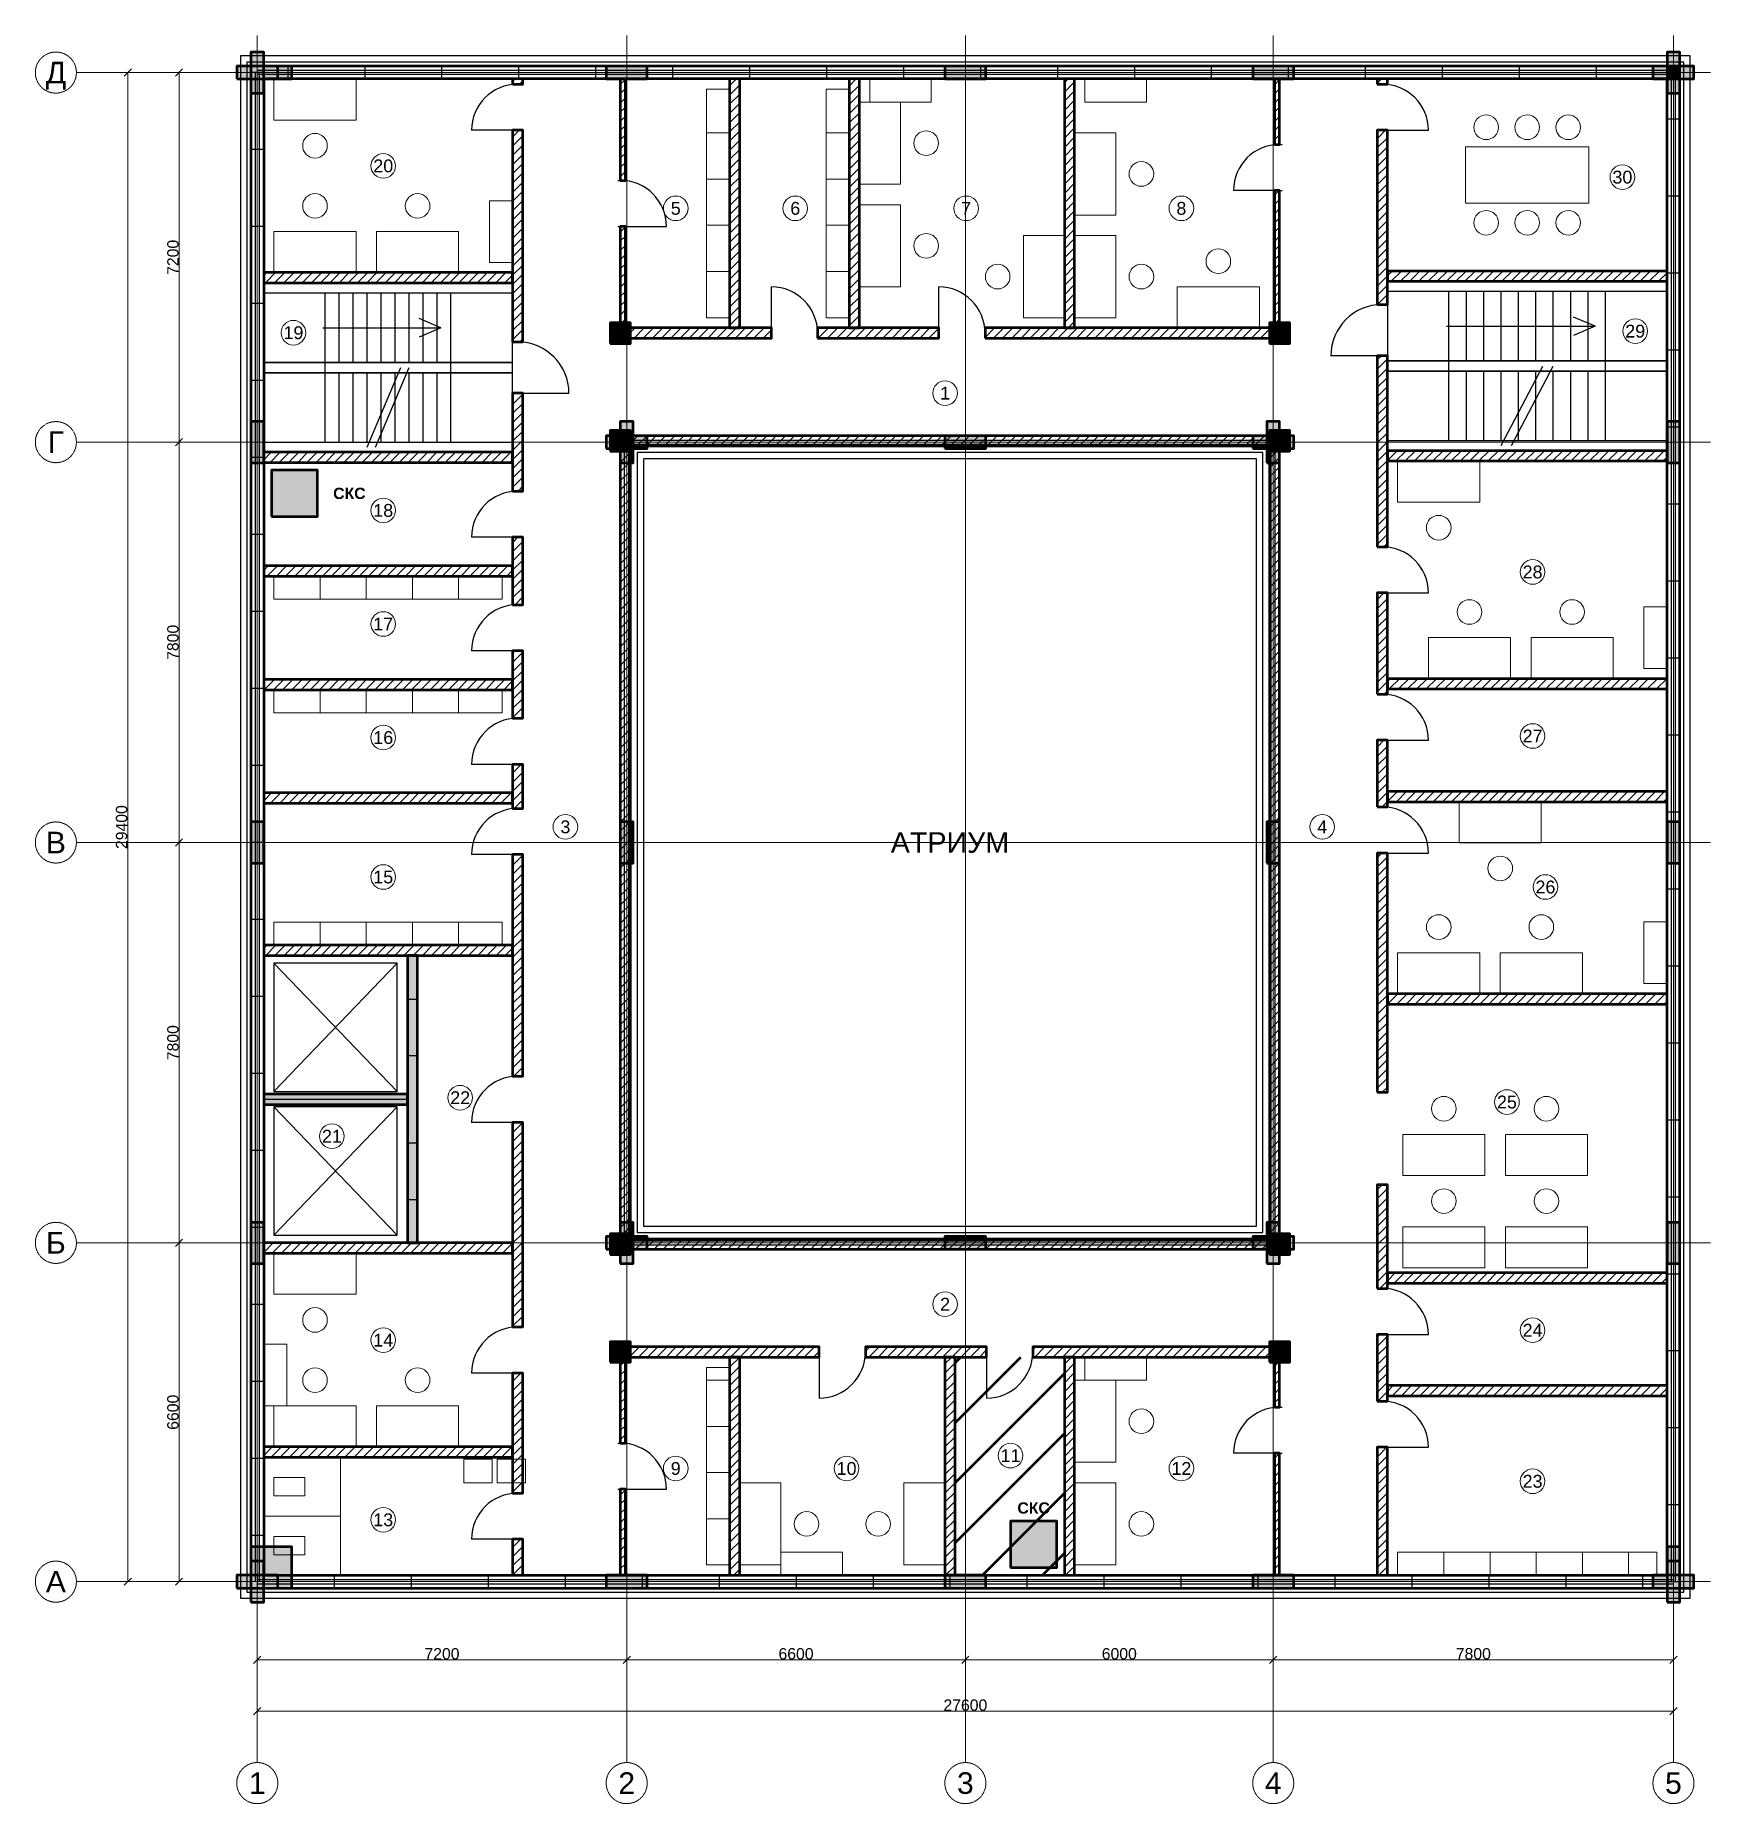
# Model space of a CAD drawing. Header units: millimetres. Extents: x -4325 to 28325, y -4325 to 30125.
import ezdxf
from ezdxf.enums import TextEntityAlignment as Align

# ---------------------------------------------------------------- set-up
doc = ezdxf.new("R2010")
doc.units = ezdxf.units.MM
doc.linetypes.add('CENTER2', pattern=[2.541, 1.587, -0.318, 0.318, -0.318])
for name, color, linetype, lineweight in [('A-ANNO-ROOM', 7, 'CONTINUOUS', 18), ('A-DIMS', 8, 'CONTINUOUS', 13), ('A-DOOR', 3, 'CONTINUOUS', 25), ('A-ELEV', 7, 'CONTINUOUS', 25), ('A-FACADE-PANEL', 8, 'CONTINUOUS', 25), ('A-FURN', 8, 'CONTINUOUS', 18), ('A-GLAZ-RIBBON', 5, 'CONTINUOUS', 25), ('A-GRID', 8, 'CENTER2', 13), ('A-HATCH', 9, 'CONTINUOUS', 9), ('A-OUTLINE', 7, 'CONTINUOUS', 50), ('A-SANI', 8, 'CONTINUOUS', 18), ('A-STAIR', 7, 'CONTINUOUS', 25), ('A-WALL-BLOCK', 9, 'CONTINUOUS', 50), ('A-WALL-RC', 7, 'CONTINUOUS', 50), ('E-SCS-RISER', 1, 'CONTINUOUS', 50), ('E-SERVER-ROOM', 1, 'CONTINUOUS', 50)]:
    doc.layers.add(name, color=color, linetype=linetype, lineweight=lineweight)
doc.styles.add('Arial', font='arial.ttf')
doc.styles.add('Arial-Bold', font='arialbd.ttf')
doc.styles.get("Standard").update_dxf_attribs({"font": 'arial.ttf'})

msp = doc.modelspace()

# ---------------------------------------------------------------- hatches: boundary and pattern name
at = {"layer": 'A-HATCH'}
h = msp.add_hatch(dxfattribs=at)
h.set_pattern_fill('ANSI31', scale=40)
h.paths.add_polyline_path([(4975, 29175), (5175, 29175), (5175, 29275), (5175, 29275), (4975, 29275), (4975, 29275)])
h = msp.add_hatch(dxfattribs=at)
h.set_pattern_fill('ANSI31', scale=40)
h.paths.add_polyline_path([(7075, 27300), (7175, 27300), (7175, 29275), (7175, 29275), (7075, 29275), (7075, 29275)])
h = msp.add_hatch(dxfattribs=at)
h.set_pattern_fill('ANSI31', scale=40)
h.paths.add_polyline_path([(9205, 24425), (9405, 24425), (9405, 29275), (9405, 29275), (9205, 29275), (9205, 29275)])
h = msp.add_hatch(dxfattribs=at)
h.set_pattern_fill('ANSI31', scale=40)
h.paths.add_polyline_path([(11536, 24425), (11736, 24425), (11736, 29275), (11736, 29275), (11536, 29275), (11536, 29275)])
h = msp.add_hatch(dxfattribs=at)
h.set_pattern_fill('ANSI31', scale=40)
h.paths.add_polyline_path([(15730, 24425), (15930, 24425), (15930, 29275), (15930, 29275), (15730, 29275), (15730, 29275)])
h = msp.add_hatch(dxfattribs=at)
h.set_pattern_fill('ANSI31', scale=40)
h.paths.add_polyline_path([(19825, 28000), (19925, 28000), (19925, 29275), (19925, 29275), (19825, 29275), (19825, 29275)])
h = msp.add_hatch(dxfattribs=at)
h.set_pattern_fill('ANSI31', scale=40)
h.paths.add_polyline_path([(21825, 29175), (22025, 29175), (22025, 29275), (22025, 29275), (21825, 29275), (21825, 29275)])
h = msp.add_hatch(dxfattribs=at)
h.set_pattern_fill('ANSI31', scale=40)
h.paths.add_polyline_path([(4975, 24152), (5175, 24152), (5175, 28275), (4975, 28275)])
h = msp.add_hatch(dxfattribs=at)
h.set_pattern_fill('ANSI31', scale=40)
h.paths.add_polyline_path([(21825, 24883), (22025, 24883), (22025, 28275), (21825, 28275)])
h = msp.add_hatch(dxfattribs=at)
h.set_pattern_fill('ANSI31', scale=40)
h.paths.add_polyline_path([(19825, 24425), (19925, 24425), (19925, 27100), (19825, 27100)])
h = msp.add_hatch(dxfattribs=at)
h.set_pattern_fill('ANSI31', scale=40)
h.paths.add_polyline_path([(7075, 24425), (7175, 24425), (7175, 26400), (7075, 26400)])
h = msp.add_hatch(dxfattribs=at)
h.set_pattern_fill('ANSI31', scale=40)
h.paths.add_polyline_path([(125, 25302), (125, 25302), (4975, 25302), (4975, 25502), (125, 25502), (125, 25502)])
h = msp.add_hatch(dxfattribs=at)
h.set_pattern_fill('ANSI31', scale=40)
h.paths.add_polyline_path([(22025, 25333), (27475, 25333), (27475, 25333), (27475, 25533), (27475, 25533), (22025, 25533)])
h = msp.add_hatch(dxfattribs=at)
h.set_pattern_fill('ANSI31', scale=40)
h.paths.add_polyline_path([(7075, 24225), (10020.5, 24225), (10020.5, 24425), (7075, 24425)])
h = msp.add_hatch(dxfattribs=at)
h.set_pattern_fill('ANSI31', scale=40)
h.paths.add_polyline_path([(10920.5, 24225), (13283, 24225), (13283, 24425), (10920.5, 24425)])
h = msp.add_hatch(dxfattribs=at)
h.set_pattern_fill('ANSI31', scale=40)
h.paths.add_polyline_path([(14183, 24225), (19925, 24225), (19925, 24425), (14183, 24425)])
h = msp.add_hatch(dxfattribs=at)
h.set_pattern_fill('ANSI31', scale=40)
h.paths.add_polyline_path([(21825, 20162), (22025, 20162), (22025, 23883), (21825, 23883)])
h = msp.add_hatch(dxfattribs=at)
h.set_pattern_fill('ANSI31', scale=40)
h.paths.add_polyline_path([(4975, 21246), (5175, 21246), (5175, 23152), (4975, 23152)])
h = msp.add_hatch(dxfattribs=at)
h.set_pattern_fill('ANSI31', scale=40)
h.paths.add_polyline_path([(7075, 22125), (19925, 22125), (19925, 22325), (7075, 22325)])
h = msp.add_hatch(dxfattribs=at)
h.set_pattern_fill('ANSI31', scale=40)
h.paths.add_polyline_path([(7075, 6675), (7275, 6675), (7275, 22125), (7075, 22125)])
h = msp.add_hatch(dxfattribs=at)
h.set_pattern_fill('ANSI31', scale=40)
h.paths.add_polyline_path([(19725, 6675), (19925, 6675), (19925, 22125), (19725, 22125)])
h = msp.add_hatch(dxfattribs=at)
h.set_pattern_fill('ANSI31', scale=40)
h.paths.add_polyline_path([(125, 21802), (125, 21802), (4975, 21802), (4975, 22002), (125, 22002), (125, 22002)])
h = msp.add_hatch(dxfattribs=at)
h.set_pattern_fill('ANSI31', scale=40)
h.paths.add_polyline_path([(22025, 21833), (27475, 21833), (27475, 21833), (27475, 22033), (27475, 22033), (22025, 22033)])
h = msp.add_hatch(dxfattribs=at)
h.set_pattern_fill('ANSI31', scale=40)
h.paths.add_polyline_path([(4975, 19033.5), (5175, 19033.5), (5175, 20346), (4975, 20346)])
h = msp.add_hatch(dxfattribs=at)
h.set_pattern_fill('ANSI31', scale=40)
h.paths.add_polyline_path([(125, 19590), (125, 19590), (4975, 19590), (4975, 19790), (125, 19790), (125, 19790)])
h = msp.add_hatch(dxfattribs=at)
h.set_pattern_fill('ANSI31', scale=40)
h.paths.add_polyline_path([(21825, 17291), (22025, 17291), (22025, 19262), (21825, 19262)])
h = msp.add_hatch(dxfattribs=at)
h.set_pattern_fill('ANSI31', scale=40)
h.paths.add_polyline_path([(4975, 16821), (5175, 16821), (5175, 18133.5), (4975, 18133.5)])
h = msp.add_hatch(dxfattribs=at)
h.set_pattern_fill('ANSI31', scale=40)
h.paths.add_polyline_path([(125, 17377), (125, 17377), (4975, 17377), (4975, 17577), (125, 17577), (125, 17577)])
h = msp.add_hatch(dxfattribs=at)
h.set_pattern_fill('ANSI31', scale=40)
h.paths.add_polyline_path([(22025, 17391), (27475, 17391), (27475, 17391), (27475, 17591), (27475, 17591), (22025, 17591)])
h = msp.add_hatch(dxfattribs=at)
h.set_pattern_fill('ANSI31', scale=40)
h.paths.add_polyline_path([(21825, 15095), (22025, 15095), (22025, 16391), (21825, 16391)])
h = msp.add_hatch(dxfattribs=at)
h.set_pattern_fill('ANSI31', scale=40)
h.paths.add_polyline_path([(4975, 15065), (5175, 15065), (5175, 15921), (4975, 15921)])
h = msp.add_hatch(dxfattribs=at)
h.set_pattern_fill('ANSI31', scale=40)
h.paths.add_polyline_path([(125, 15165), (125, 15165), (4975, 15165), (4975, 15365), (125, 15365), (125, 15365)])
h = msp.add_hatch(dxfattribs=at)
h.set_pattern_fill('ANSI31', scale=40)
h.paths.add_polyline_path([(22025, 15195), (27475, 15195), (27475, 15195), (27475, 15395), (27475, 15395), (22025, 15395)])
h = msp.add_hatch(dxfattribs=at)
h.set_pattern_fill('ANSI31', scale=40)
h.paths.add_polyline_path([(4975, 9848), (5175, 9848), (5175, 14165), (4975, 14165)])
h = msp.add_hatch(dxfattribs=at)
h.set_pattern_fill('ANSI31', scale=40)
h.paths.add_polyline_path([(21825, 9533.5), (22025, 9533.5), (22025, 14195), (21825, 14195)])
h = msp.add_hatch(dxfattribs=at)
h.set_pattern_fill('ANSI31', scale=40)
h.paths.add_polyline_path([(125, 12198), (125, 12198), (4975, 12198), (4975, 12398), (125, 12398), (125, 12398)])
h = msp.add_hatch(dxfattribs=at)
h.set_pattern_fill('ANSI31', scale=40)
h.paths.add_polyline_path([(22025, 11253), (27475, 11253), (27475, 11253), (27475, 11453), (27475, 11453), (22025, 11453)])
h = msp.add_hatch(dxfattribs=at)
h.set_pattern_fill('ANSI31', scale=40)
h.paths.add_polyline_path([(4975, 4961.5), (5175, 4961.5), (5175, 8948), (4975, 8948)])
h = msp.add_hatch(dxfattribs=at)
h.set_pattern_fill('ANSI31', scale=40)
h.paths.add_polyline_path([(21825, 5714), (22025, 5714), (22025, 7733.5), (21825, 7733.5)])
h = msp.add_hatch(dxfattribs=at)
h.set_pattern_fill('ANSI31', scale=40)
h.paths.add_polyline_path([(125, 6398), (125, 6398), (4975, 6398), (4975, 6598), (125, 6598), (125, 6598)])
h = msp.add_hatch(dxfattribs=at)
h.set_pattern_fill('ANSI31', scale=40)
h.paths.add_polyline_path([(7075, 6475), (19925, 6475), (19925, 6675), (7075, 6675)])
h = msp.add_hatch(dxfattribs=at)
h.set_pattern_fill('ANSI31', scale=40)
h.paths.add_polyline_path([(22025, 5814), (27475, 5814), (27475, 5814), (27475, 6014), (27475, 6014), (22025, 6014)])
h = msp.add_hatch(dxfattribs=at)
h.set_pattern_fill('ANSI31', scale=40)
h.paths.add_polyline_path([(7075, 4375), (10952.5, 4375), (10952.5, 4575), (7075, 4575)])
h = msp.add_hatch(dxfattribs=at)
h.set_pattern_fill('ANSI31', scale=40)
h.paths.add_polyline_path([(11852.5, 4375), (14215, 4375), (14215, 4575), (11852.5, 4575)])
h = msp.add_hatch(dxfattribs=at)
h.set_pattern_fill('ANSI31', scale=40)
h.paths.add_polyline_path([(15115, 4375), (19925, 4375), (19925, 4575), (15115, 4575)])
h = msp.add_hatch(dxfattribs=at)
h.set_pattern_fill('ANSI31', scale=40)
h.paths.add_polyline_path([(21825, 3518), (22025, 3518), (22025, 4814), (21825, 4814)])
h = msp.add_hatch(dxfattribs=at)
h.set_pattern_fill('ANSI31', scale=40)
h.paths.add_polyline_path([(7075, 2700), (7175, 2700), (7175, 4375), (7075, 4375)])
h = msp.add_hatch(dxfattribs=at)
h.set_pattern_fill('ANSI31', scale=40)
h.paths.add_polyline_path([(9205, 125), (9405, 125), (9405, 125), (9405, 4375), (9205, 4375), (9205, 125)])
h = msp.add_hatch(dxfattribs=at)
h.set_pattern_fill('ANSI31', scale=40)
h.paths.add_polyline_path([(13400, 125), (13600, 125), (13600, 125), (13600, 4375), (13400, 4375), (13400, 125)])
h = msp.add_hatch(dxfattribs=at)
h.set_pattern_fill('ANSI31', scale=40)
h.paths.add_polyline_path([(15730, 125), (15930, 125), (15930, 125), (15930, 4375), (15730, 4375), (15730, 125)])
h = msp.add_hatch(dxfattribs=at)
h.set_pattern_fill('ANSI31', scale=40)
h.paths.add_polyline_path([(19825, 3400), (19925, 3400), (19925, 4375), (19825, 4375)])
h = msp.add_hatch(dxfattribs=at)
h.set_pattern_fill('ANSI31', scale=40)
h.paths.add_polyline_path([(4975, 1725), (5175, 1725), (5175, 4061.5), (4975, 4061.5)])
h = msp.add_hatch(dxfattribs=at)
h.set_pattern_fill('ANSI31', scale=40)
h.paths.add_polyline_path([(22025, 3618), (27475, 3618), (27475, 3618), (27475, 3818), (27475, 3818), (22025, 3818)])
h = msp.add_hatch(dxfattribs=at)
h.set_pattern_fill('ANSI31', scale=40)
h.paths.add_polyline_path([(125, 2425), (125, 2425), (4975, 2425), (4975, 2625), (125, 2625), (125, 2625)])
h = msp.add_hatch(dxfattribs=at)
h.set_pattern_fill('ANSI31', scale=40)
h.paths.add_polyline_path([(19825, 125), (19925, 125), (19925, 125), (19925, 2500), (19825, 2500), (19825, 125)])
h = msp.add_hatch(dxfattribs=at)
h.set_pattern_fill('ANSI31', scale=40)
h.paths.add_polyline_path([(21825, 125), (22025, 125), (22025, 125), (22025, 2618), (21825, 2618), (21825, 125)])
h = msp.add_hatch(dxfattribs=at)
h.set_pattern_fill('ANSI31', scale=40)
h.paths.add_polyline_path([(7075, 125), (7175, 125), (7175, 125), (7175, 1800), (7075, 1800), (7075, 125)])
h = msp.add_hatch(dxfattribs=at)
h.set_pattern_fill('ANSI31', scale=40)
h.paths.add_polyline_path([(4975, 125), (5175, 125), (5175, 125), (5175, 825), (4975, 825), (4975, 125)])
at = {"layer": 'A-WALL-RC'}
h = msp.add_hatch(color=7, dxfattribs=at)
h.dxf.hatch_style = 1
h.paths.add_polyline_path([(-125, 29000), (125, 29000), (125, 29800), (-125, 29800)])
h = msp.add_hatch(color=7, dxfattribs=at)
h.dxf.hatch_style = 1
h.paths.add_polyline_path([(27475, 29000), (27725, 29000), (27725, 29800), (27475, 29800)])
h = msp.add_hatch(color=7, dxfattribs=at)
h.dxf.hatch_style = 1
h.paths.add_polyline_path([(-400, 29275), (400, 29275), (400, 29525), (-400, 29525)])
h = msp.add_hatch(color=7, dxfattribs=at)
h.dxf.hatch_style = 1
h.paths.add_polyline_path([(-125, 29275), (675, 29275), (675, 29525), (-125, 29525)])
h = msp.add_hatch(color=7, dxfattribs=at)
h.dxf.hatch_style = 1
h.paths.add_polyline_path([(6800, 29275), (7600, 29275), (7600, 29525), (6800, 29525)])
h = msp.add_hatch(color=7, dxfattribs=at)
h.dxf.hatch_style = 1
h.paths.add_polyline_path([(13400, 29275), (14200, 29275), (14200, 29525), (13400, 29525)])
h = msp.add_hatch(color=7, dxfattribs=at)
h.dxf.hatch_style = 1
h.paths.add_polyline_path([(19400, 29275), (20200, 29275), (20200, 29525), (19400, 29525)])
h = msp.add_hatch(color=7, dxfattribs=at)
h.dxf.hatch_style = 1
h.paths.add_polyline_path([(27200, 29275), (28000, 29275), (28000, 29525), (27200, 29525)])
h = msp.add_hatch(color=7, dxfattribs=at)
h.dxf.hatch_style = 1
h.paths.add_polyline_path([(27475, 29275), (27725, 29275), (27725, 29525), (27475, 29525)])
h = msp.add_hatch(color=7, dxfattribs=at)
h.dxf.hatch_style = 1
h.paths.add_polyline_path([(6875, 24125), (7275, 24125), (7275, 24525), (6875, 24525)])
h = msp.add_hatch(color=7, dxfattribs=at)
h.dxf.hatch_style = 1
h.paths.add_polyline_path([(19725, 24125), (20125, 24125), (20125, 24525), (19725, 24525)])
h = msp.add_hatch(color=7, dxfattribs=at)
h.dxf.hatch_style = 1
h.paths.add_polyline_path([(-125, 21800), (125, 21800), (125, 22600), (-125, 22600)])
h = msp.add_hatch(color=7, dxfattribs=at)
h.dxf.hatch_style = 1
h.paths.add_polyline_path([(6875, 22025), (7275, 22025), (7275, 22425), (6875, 22425)])
h = msp.add_hatch(color=7, dxfattribs=at)
h.dxf.hatch_style = 1
h.paths.add_polyline_path([(7075, 21800), (7325, 21800), (7325, 22600), (7075, 22600)])
h = msp.add_hatch(color=7, dxfattribs=at)
h.dxf.hatch_style = 1
h.paths.add_polyline_path([(19675, 21800), (19925, 21800), (19925, 22600), (19675, 22600)])
h = msp.add_hatch(color=7, dxfattribs=at)
h.dxf.hatch_style = 1
h.paths.add_polyline_path([(19725, 22025), (20125, 22025), (20125, 22425), (19725, 22425)])
h = msp.add_hatch(color=7, dxfattribs=at)
h.dxf.hatch_style = 1
h.paths.add_polyline_path([(27475, 21800), (27725, 21800), (27725, 22600), (27475, 22600)])
h = msp.add_hatch(color=7, dxfattribs=at)
h.dxf.hatch_style = 1
h.paths.add_polyline_path([(6800, 22075), (7600, 22075), (7600, 22325), (6800, 22325)])
h = msp.add_hatch(color=7, dxfattribs=at)
h.dxf.hatch_style = 1
h.paths.add_polyline_path([(13400, 22075), (14200, 22075), (14200, 22325), (13400, 22325)])
h = msp.add_hatch(color=7, dxfattribs=at)
h.dxf.hatch_style = 1
h.paths.add_polyline_path([(19400, 22075), (20200, 22075), (20200, 22325), (19400, 22325)])
h = msp.add_hatch(color=7, dxfattribs=at)
h.dxf.hatch_style = 1
h.paths.add_polyline_path([(-125, 14000), (125, 14000), (125, 14800), (-125, 14800)])
h = msp.add_hatch(color=7, dxfattribs=at)
h.dxf.hatch_style = 1
h.paths.add_polyline_path([(7075, 14000), (7325, 14000), (7325, 14800), (7075, 14800)])
h = msp.add_hatch(color=7, dxfattribs=at)
h.dxf.hatch_style = 1
h.paths.add_polyline_path([(19675, 14000), (19925, 14000), (19925, 14800), (19675, 14800)])
h = msp.add_hatch(color=7, dxfattribs=at)
h.dxf.hatch_style = 1
h.paths.add_polyline_path([(27475, 14000), (27725, 14000), (27725, 14800), (27475, 14800)])
h = msp.add_hatch(color=7, dxfattribs=at)
h.dxf.hatch_style = 1
h.paths.add_polyline_path([(2925, 6598), (3125, 6598), (3125, 12198), (2925, 12198)])
h = msp.add_hatch(color=7, dxfattribs=at)
h.dxf.hatch_style = 1
h.paths.add_polyline_path([(125, 9298), (125, 9298), (2925, 9298), (2925, 9498), (125, 9498), (125, 9498)])
h = msp.add_hatch(color=7, dxfattribs=at)
h.dxf.hatch_style = 1
h.paths.add_polyline_path([(-125, 6200), (125, 6200), (125, 7000), (-125, 7000)])
h = msp.add_hatch(color=7, dxfattribs=at)
h.dxf.hatch_style = 1
h.paths.add_polyline_path([(7075, 6200), (7325, 6200), (7325, 7000), (7075, 7000)])
h = msp.add_hatch(color=7, dxfattribs=at)
h.dxf.hatch_style = 1
h.paths.add_polyline_path([(19675, 6200), (19925, 6200), (19925, 7000), (19675, 7000)])
h = msp.add_hatch(color=7, dxfattribs=at)
h.dxf.hatch_style = 1
h.paths.add_polyline_path([(27475, 6200), (27725, 6200), (27725, 7000), (27475, 7000)])
h = msp.add_hatch(color=7, dxfattribs=at)
h.dxf.hatch_style = 1
h.paths.add_polyline_path([(6800, 6475), (7600, 6475), (7600, 6725), (6800, 6725)])
h = msp.add_hatch(color=7, dxfattribs=at)
h.dxf.hatch_style = 1
h.paths.add_polyline_path([(6875, 6375), (7275, 6375), (7275, 6775), (6875, 6775)])
h = msp.add_hatch(color=7, dxfattribs=at)
h.dxf.hatch_style = 1
h.paths.add_polyline_path([(13400, 6475), (14200, 6475), (14200, 6725), (13400, 6725)])
h = msp.add_hatch(color=7, dxfattribs=at)
h.dxf.hatch_style = 1
h.paths.add_polyline_path([(19400, 6475), (20200, 6475), (20200, 6725), (19400, 6725)])
h = msp.add_hatch(color=7, dxfattribs=at)
h.dxf.hatch_style = 1
h.paths.add_polyline_path([(19725, 6375), (20125, 6375), (20125, 6775), (19725, 6775)])
h = msp.add_hatch(color=7, dxfattribs=at)
h.dxf.hatch_style = 1
h.paths.add_polyline_path([(6875, 4275), (7275, 4275), (7275, 4675), (6875, 4675)])
h = msp.add_hatch(color=7, dxfattribs=at)
h.dxf.hatch_style = 1
h.paths.add_polyline_path([(19725, 4275), (20125, 4275), (20125, 4675), (19725, 4675)])
h = msp.add_hatch(color=7, dxfattribs=at)
h.dxf.hatch_style = 1
h.paths.add_polyline_path([(-125, -125), (675, -125), (675, 675), (-125, 675)])
h = msp.add_hatch(color=7, dxfattribs=at)
h.dxf.hatch_style = 1
h.paths.add_polyline_path([(-125, -400), (125, -400), (125, 400), (-125, 400)])
h = msp.add_hatch(color=7, dxfattribs=at)
h.dxf.hatch_style = 1
h.paths.add_polyline_path([(27475, -125), (27725, -125), (27725, 675), (27475, 675)])
h = msp.add_hatch(color=7, dxfattribs=at)
h.dxf.hatch_style = 1
h.paths.add_polyline_path([(27475, -400), (27725, -400), (27725, 400), (27475, 400)])
h = msp.add_hatch(color=7, dxfattribs=at)
h.dxf.hatch_style = 1
h.paths.add_polyline_path([(-400, -125), (400, -125), (400, 125), (-400, 125)])
h = msp.add_hatch(color=7, dxfattribs=at)
h.dxf.hatch_style = 1
h.paths.add_polyline_path([(6800, -125), (7600, -125), (7600, 125), (6800, 125)])
h = msp.add_hatch(color=7, dxfattribs=at)
h.dxf.hatch_style = 1
h.paths.add_polyline_path([(13400, -125), (14200, -125), (14200, 125), (13400, 125)])
h = msp.add_hatch(color=7, dxfattribs=at)
h.dxf.hatch_style = 1
h.paths.add_polyline_path([(19400, -125), (20200, -125), (20200, 125), (19400, 125)])
h = msp.add_hatch(color=7, dxfattribs=at)
h.dxf.hatch_style = 1
h.paths.add_polyline_path([(27200, -125), (28000, -125), (28000, 125), (27200, 125)])
at = {"layer": 'E-SCS-RISER'}
h = msp.add_hatch(color=7, dxfattribs=at)
h.dxf.hatch_style = 1
h.paths.add_polyline_path([(275, 20752), (1175, 20752), (1175, 21652), (275, 21652)])
h = msp.add_hatch(color=7, dxfattribs=at)
h.dxf.hatch_style = 1
h.paths.add_polyline_path([(14680, 275), (15580, 275), (15580, 1175), (14680, 1175)])
at = {"layer": 'E-SERVER-ROOM'}
h = msp.add_hatch(dxfattribs=at)
h.set_pattern_fill('ANSI31', scale=260)
h.paths.add_polyline_path([(13600, 125), (15730, 125), (15730, 4375), (13600, 4375)])

# ---------------------------------------------------------------- linework, layer by layer
at = {"layer": 'A-ANNO-ROOM'}
for centre in [(2455, 27582), (26605, 27363), (8155, 26755), (10485, 26755), (13816, 26755), (18010, 26755), (705, 24332), (26855, 24363), (13405, 23155), (2455, 20870), (24855, 19671), (2455, 18657), (2455, 16445), (24855, 16475), (6005, 14705), (20755, 14705), (2455, 13728), (25105, 13533), (3955, 9428), (24355, 9344), (1455, 8678), (13405, 5405), (2455, 4705), (24855, 4898), (8155, 2205), (11485, 2205), (14680, 2455), (18010, 2205), (24855, 1955), (2455, 1205)]:
    msp.add_circle(centre, 240, dxfattribs=at)
at = {"layer": 'A-DIMS'}
for p, q in [((-2595.71, 29329.29), (-2454.29, 29470.71)), ((-2525, 0), (-2525, 29400)), ((-1595.71, 29329.29), (-1454.29, 29470.71)), ((-1525, 22200), (-1525, 29400)), ((-1595.71, 22129.29), (-1454.29, 22270.71)), ((-1595.71, 22129.29), (-1454.29, 22270.71)), ((-1525, 14400), (-1525, 22200)), ((-1595.71, 14329.29), (-1454.29, 14470.71)), ((-1595.71, 14329.29), (-1454.29, 14470.71)), ((-1525, 6600), (-1525, 14400)), ((-1595.71, 6529.29), (-1454.29, 6670.71)), ((-1595.71, 6529.29), (-1454.29, 6670.71)), ((-1525, 0), (-1525, 6600)), ((-2595.71, -70.71), (-2454.29, 70.71)), ((-1595.71, -70.71), (-1454.29, 70.71)), ((-70.71, -1595.71), (70.71, -1454.29)), ((0, -1525), (7200, -1525)), ((7129.29, -1595.71), (7270.71, -1454.29)), ((7129.29, -1595.71), (7270.71, -1454.29)), ((7200, -1525), (13800, -1525)), ((13729.29, -1595.71), (13870.71, -1454.29)), ((13729.29, -1595.71), (13870.71, -1454.29)), ((13800, -1525), (19800, -1525)), ((19729.29, -1595.71), (19870.71, -1454.29)), ((19729.29, -1595.71), (19870.71, -1454.29)), ((19800, -1525), (27600, -1525)), ((27529.29, -1595.71), (27670.71, -1454.29)), ((-70.71, -2595.71), (70.71, -2454.29)), ((0, -2525), (27600, -2525)), ((27529.29, -2595.71), (27670.71, -2454.29))]:
    msp.add_line(p, q, dxfattribs=at)
at = {"layer": 'A-DOOR'}
for p, q in [((4975, 29175), (5175, 29175)), ((21825, 29175), (22025, 29175)), ((5075, 28275), (4175, 28275)), ((4975, 28275), (5175, 28275)), ((21825, 28275), (22025, 28275)), ((21925, 28275), (22825, 28275)), ((19875, 28000), (19975, 28000)), ((7025, 27300), (7125, 27300)), ((19925, 27100), (19025, 27100)), ((19875, 27100), (19975, 27100)), ((7025, 26400), (7125, 26400)), ((7075, 26400), (7975, 26400)), ((10020.5, 24325), (10020.5, 25225)), ((13283, 24325), (13283, 25225)), ((21825, 24883), (22025, 24883)), ((4975, 24152), (5175, 24152)), ((10020.5, 24225), (10020.5, 24425)), ((10920.5, 24225), (10920.5, 24425)), ((13283, 24225), (13283, 24425)), ((14183, 24225), (14183, 24425)), ((21925, 23883), (20925, 23883)), ((21825, 23883), (22025, 23883)), ((4975, 23152), (5175, 23152)), ((5075, 23152), (6075, 23152)), ((4975, 21246), (5175, 21246)), ((5075, 20346), (4175, 20346)), ((4975, 20346), (5175, 20346)), ((21825, 20162), (22025, 20162)), ((4975, 19033.5), (5175, 19033.5)), ((21825, 19262), (22025, 19262)), ((21925, 19262), (22825, 19262)), ((5075, 18133.5), (4175, 18133.5)), ((4975, 18133.5), (5175, 18133.5)), ((21825, 17291), (22025, 17291)), ((4975, 16821), (5175, 16821)), ((21825, 16391), (22025, 16391)), ((21925, 16391), (22825, 16391)), ((5075, 15921), (4175, 15921)), ((4975, 15921), (5175, 15921)), ((4975, 15065), (5175, 15065)), ((21825, 15095), (22025, 15095)), ((5075, 14165), (4175, 14165)), ((4975, 14165), (5175, 14165)), ((21825, 14195), (22025, 14195)), ((21925, 14195), (22825, 14195)), ((2925, 11348), (3125, 11348)), ((2925, 10248), (3125, 10248)), ((4975, 9848), (5175, 9848)), ((21825, 9533.5), (22025, 9533.5)), ((5075, 8948), (4175, 8948)), ((4975, 8948), (5175, 8948)), ((2925, 8548), (3125, 8548)), ((21825, 7733.5), (22025, 7733.5)), ((2925, 7448), (3125, 7448)), ((21825, 5714), (22025, 5714)), ((4975, 4961.5), (5175, 4961.5)), ((10952.5, 4375), (10952.5, 4575)), ((11852.5, 4375), (11852.5, 4575)), ((14215, 4375), (14215, 4575)), ((15115, 4375), (15115, 4575)), ((21825, 4814), (22025, 4814)), ((21925, 4814), (22825, 4814)), ((10952.5, 4475), (10952.5, 3575)), ((14215, 4475), (14215, 3575)), ((5075, 4061.5), (4175, 4061.5)), ((4975, 4061.5), (5175, 4061.5)), ((21825, 3518), (22025, 3518)), ((19875, 3400), (19975, 3400)), ((7025, 2700), (7125, 2700)), ((19925, 2500), (19025, 2500)), ((19875, 2500), (19975, 2500)), ((21825, 2618), (22025, 2618)), ((21925, 2618), (22825, 2618)), ((4975, 1725), (5175, 1725)), ((7025, 1800), (7125, 1800)), ((7075, 1800), (7975, 1800)), ((5075, 825), (4175, 825)), ((4975, 825), (5175, 825))]:
    msp.add_line(p, q, dxfattribs=at)
for centre, radius, start, end in [((5075, 28275), 900, 90, 180), ((21925, 28275), 900, 0, 90), ((19925, 27100), 900, 90, 180), ((7075, 26400), 900, 0, 90), ((10020.5, 24325), 900, 0, 90), ((13283, 24325), 900, 0, 90), ((21925, 23883), 1000, 90, 180), ((5075, 23152), 1000, 0, 90), ((5075, 20346), 900, 90, 180), ((21925, 19262), 900, 0, 90), ((5075, 18133.5), 900, 90, 180), ((21925, 16391), 900, 0, 90), ((5075, 15921), 900, 90, 180), ((5075, 14165), 900, 90, 180), ((21925, 14195), 900, 0, 90), ((5075, 8948), 900, 90, 180), ((21925, 4814), 900, 0, 90), ((5075, 4061.5), 900, 90, 180), ((10952.5, 4475), 900, -90, 0), ((14215, 4475), 900, -90, 0), ((21925, 2618), 900, 0, 90), ((19925, 2500), 900, 90, 180), ((7075, 1800), 900, 0, 90), ((5075, 825), 900, 90, 180)]:
    msp.add_arc(centre, radius, start, end, dxfattribs=at)
at = {"layer": 'A-ELEV'}
for p, q in [((325, 9548), (2725, 12048)), ((325, 12048), (2725, 9548)), ((125, 9398), (2925, 9398)), ((325, 6748), (2725, 9248)), ((325, 9248), (2725, 6748))]:
    msp.add_line(p, q, dxfattribs=at)
for points in [[(325, 9548), (2725, 9548), (2725, 12048), (325, 12048)], [(325, 6748), (2725, 6748), (2725, 9248), (325, 9248)]]:
    msp.add_lwpolyline(points, close=True, dxfattribs=at)
at = {"layer": 'A-FACADE-PANEL'}
for points in [[(-325, -325), (27925, -325), (27925, 29725), (-325, 29725)], [(-205, -205), (27805, -205), (27805, 29605), (-205, 29605)], [(7405, 6805), (19595, 6805), (19595, 21995), (7405, 21995)], [(7525, 6925), (19475, 6925), (19475, 21875), (7525, 21875)]]:
    msp.add_lwpolyline(points, close=True, dxfattribs=at)
at = {"layer": 'A-FURN'}
for p, q in [((8755, 28225), (9205, 28225)), ((11086, 28225), (11536, 28225)), ((8755, 27325), (9205, 27325)), ((11086, 27325), (11536, 27325)), ((8755, 26425), (9205, 26425)), ((11086, 26425), (11536, 26425)), ((8755, 25525), (9205, 25525)), ((11086, 25525), (11536, 25525)), ((1225, 19140), (1225, 19590)), ((2125, 19140), (2125, 19590)), ((3025, 19140), (3025, 19590)), ((3925, 19140), (3925, 19590)), ((1225, 16927), (1225, 17377)), ((2125, 16927), (2125, 17377)), ((3025, 16927), (3025, 17377)), ((3925, 16927), (3925, 17377)), ((1225, 12398), (1225, 12848)), ((2125, 12398), (2125, 12848)), ((3025, 12398), (3025, 12848)), ((3925, 12398), (3925, 12848)), ((8755, 3925), (9205, 3925)), ((8755, 3025), (9205, 3025)), ((8755, 2125), (9205, 2125)), ((8755, 1225), (9205, 1225)), ((23125, 125), (23125, 575)), ((24025, 125), (24025, 575)), ((24925, 125), (24925, 575)), ((25825, 125), (25825, 575)), ((26725, 125), (26725, 575))]:
    msp.add_line(p, q, dxfattribs=at)
for points in [[(325, 28475), (1925, 28475), (1925, 29275), (325, 29275)], [(8755, 24625), (9205, 24625), (9205, 29075), (8755, 29075)], [(11086, 24625), (11536, 24625), (11536, 29075), (11086, 29075)], [(11936, 28825), (13136, 28825), (13136, 29275), (11936, 29275)], [(16130, 28825), (17330, 28825), (17330, 29275), (16130, 29275)], [(11736, 27225), (12536, 27225), (12536, 28825), (11736, 28825)], [(15930, 26625), (16730, 26625), (16730, 28225), (15930, 28225)], [(23550, 26854), (25950, 26854), (25950, 27954), (23550, 27954)], [(4525, 25702), (4975, 25702), (4975, 26902), (4525, 26902)], [(11736, 25225), (12536, 25225), (12536, 26825), (11736, 26825)], [(325, 25502), (1925, 25502), (1925, 26302), (325, 26302)], [(2325, 25502), (3925, 25502), (3925, 26302), (2325, 26302)], [(14930, 24625), (15730, 24625), (15730, 26225), (14930, 26225)], [(15930, 24625), (16730, 24625), (16730, 26225), (15930, 26225)], [(17930, 24425), (19530, 24425), (19530, 25225), (17930, 25225)], [(22225, 21033), (23825, 21033), (23825, 21833), (22225, 21833)], [(325, 19140), (4775, 19140), (4775, 19590), (325, 19590)], [(27025, 17791), (27475, 17791), (27475, 18991), (27025, 18991)], [(22825, 17591), (24425, 17591), (24425, 18391), (22825, 18391)], [(24825, 17591), (26425, 17591), (26425, 18391), (24825, 18391)], [(325, 16927), (4775, 16927), (4775, 17377), (325, 17377)], [(23425, 14395), (25025, 14395), (25025, 15195), (23425, 15195)], [(325, 12398), (4775, 12398), (4775, 12848), (325, 12848)], [(27025, 11653), (27475, 11653), (27475, 12853), (27025, 12853)], [(22225, 11453), (23825, 11453), (23825, 12253), (22225, 12253)], [(24225, 11453), (25825, 11453), (25825, 12253), (24225, 12253)], [(22325, 7914), (23925, 7914), (23925, 8714), (22325, 8714)], [(24325, 7914), (25925, 7914), (25925, 8714), (24325, 8714)], [(22325, 6114), (23925, 6114), (23925, 6914), (22325, 6914)], [(24325, 6114), (25925, 6114), (25925, 6914), (24325, 6914)], [(325, 5598), (1925, 5598), (1925, 6398), (325, 6398)], [(125, 3425), (575, 3425), (575, 4625), (125, 4625)], [(8755, 325), (9205, 325), (9205, 4175), (8755, 4175)], [(16130, 3925), (17330, 3925), (17330, 4375), (16130, 4375)], [(15930, 2325), (16730, 2325), (16730, 3925), (15930, 3925)], [(325, 2625), (1925, 2625), (1925, 3425), (325, 3425)], [(2325, 2625), (3925, 2625), (3925, 3425), (2325, 3425)], [(9405, 325), (10205, 325), (10205, 1925), (9405, 1925)], [(12600, 325), (13400, 325), (13400, 1925), (12600, 1925)], [(15930, 325), (16730, 325), (16730, 1925), (15930, 1925)], [(10205, 125), (11405, 125), (11405, 575), (10205, 575)], [(22225, 125), (27275, 125), (27275, 575), (22225, 575)]]:
    msp.add_lwpolyline(points, close=True, dxfattribs=at)
for centre in [(13036, 28025), (23950, 28334), (24750, 28334), (25550, 28334), (1125, 27975), (17230, 27425), (1125, 26802), (3125, 26802), (23950, 26474), (24750, 26474), (25550, 26474), (13036, 26025), (18730, 25725), (14430, 25425), (17230, 25425), (23025, 20533), (23625, 18891), (25625, 18891), (24225, 13895), (23025, 12753), (25025, 12753), (23125, 9214), (25125, 9214), (23125, 7414), (25125, 7414), (1125, 5098), (1125, 3925), (3125, 3925), (17230, 3125), (10705, 1125), (12100, 1125), (17230, 1125)]:
    msp.add_circle(centre, 240, dxfattribs=at)
at = {"layer": 'A-GLAZ-RIBBON'}
for p, q in [((125, 29400), (-125, 29400)), ((-40, 29400), (-40, 0)), ((27600, 29440), (0, 29440)), ((27600, 29360), (0, 29360)), ((40, 29400), (40, 0)), ((600, 29275), (600, 29525)), ((2100, 29275), (2100, 29525)), ((3600, 29275), (3600, 29525)), ((5100, 29275), (5100, 29525)), ((6600, 29275), (6600, 29525)), ((8100, 29275), (8100, 29525)), ((9600, 29275), (9600, 29525)), ((11100, 29275), (11100, 29525)), ((12600, 29275), (12600, 29525)), ((14100, 29275), (14100, 29525)), ((15600, 29275), (15600, 29525)), ((17100, 29275), (17100, 29525)), ((18600, 29275), (18600, 29525)), ((20100, 29275), (20100, 29525)), ((21600, 29275), (21600, 29525)), ((23100, 29275), (23100, 29525)), ((24600, 29275), (24600, 29525)), ((26100, 29275), (26100, 29525)), ((27560, 0), (27560, 29400)), ((27600, 29275), (27600, 29525)), ((27640, 0), (27640, 29400)), ((27475, 28500), (27725, 28500)), ((125, 27900), (-125, 27900)), ((27475, 27000), (27725, 27000)), ((125, 26400), (-125, 26400)), ((27475, 25500), (27725, 25500)), ((125, 24900), (-125, 24900)), ((27475, 24000), (27725, 24000)), ((125, 23400), (-125, 23400)), ((27475, 22500), (27725, 22500)), ((7160, 6600), (7160, 22200)), ((7200, 22240), (19800, 22240)), ((7200, 22160), (19800, 22160)), ((7240, 6600), (7240, 22200)), ((19760, 6600), (19760, 22200)), ((19840, 6600), (19840, 22200)), ((125, 21900), (-125, 21900)), ((27475, 21000), (27725, 21000)), ((125, 20400), (-125, 20400)), ((27475, 19500), (27725, 19500)), ((125, 18900), (-125, 18900)), ((27475, 18000), (27725, 18000)), ((125, 17400), (-125, 17400)), ((27475, 16500), (27725, 16500)), ((125, 15900), (-125, 15900)), ((27475, 15000), (27725, 15000)), ((125, 14400), (-125, 14400)), ((27475, 13500), (27725, 13500)), ((125, 12900), (-125, 12900)), ((27475, 12000), (27725, 12000)), ((125, 11400), (-125, 11400)), ((27475, 10500), (27725, 10500)), ((125, 9900), (-125, 9900)), ((27475, 9000), (27725, 9000)), ((125, 8400), (-125, 8400)), ((27475, 7500), (27725, 7500)), ((125, 6900), (-125, 6900)), ((7200, 6640), (19800, 6640)), ((7200, 6560), (19800, 6560)), ((27475, 6000), (27725, 6000)), ((125, 5400), (-125, 5400)), ((27475, 4500), (27725, 4500)), ((125, 3900), (-125, 3900)), ((27475, 3000), (27725, 3000)), ((125, 2400), (-125, 2400)), ((27475, 1500), (27725, 1500)), ((125, 900), (-125, 900)), ((0, 125), (0, -125)), ((0, 40), (27600, 40)), ((1500, 125), (1500, -125)), ((3000, 125), (3000, -125)), ((4500, 125), (4500, -125)), ((6000, 125), (6000, -125)), ((7500, 125), (7500, -125)), ((9000, 125), (9000, -125)), ((10500, 125), (10500, -125)), ((12000, 125), (12000, -125)), ((13500, 125), (13500, -125)), ((15000, 125), (15000, -125)), ((16500, 125), (16500, -125)), ((18000, 125), (18000, -125)), ((19500, 125), (19500, -125)), ((21000, 125), (21000, -125)), ((22500, 125), (22500, -125)), ((24000, 125), (24000, -125)), ((25500, 125), (25500, -125)), ((27000, 125), (27000, -125)), ((27475, 0), (27725, 0)), ((0, -40), (27600, -40))]:
    msp.add_line(p, q, dxfattribs=at)
at = {"layer": 'A-GRID'}
for p, q in [((0, -3525), (0, 30125)), ((7200, -3525), (7200, 30125)), ((13800, -3525), (13800, 30125)), ((19800, -3525), (19800, 30125)), ((27600, -3525), (27600, 30125)), ((-3525, 29400), (28325, 29400)), ((-3525, 22200), (28325, 22200)), ((-3525, 14400), (28325, 14400)), ((-3525, 6600), (28325, 6600)), ((-3525, 0), (28325, 0))]:
    msp.add_line(p, q, dxfattribs=at)
for centre in [(-3925, 29400), (-3925, 22200), (-3925, 14400), (-3925, 6600), (-3925, 0), (0, -3925), (7200, -3925), (13800, -3925), (19800, -3925), (27600, -3925)]:
    msp.add_circle(centre, 400, dxfattribs=at)
at = {"layer": 'A-OUTLINE'}
for points in [[(-125, -125), (27725, -125), (27725, 29525), (-125, 29525)], [(125, 125), (27475, 125), (27475, 29275), (125, 29275)], [(7075, 6475), (19925, 6475), (19925, 22325), (7075, 22325)]]:
    msp.add_lwpolyline(points, close=True, dxfattribs=at)
at = {"layer": 'A-SANI'}
for points in [[(125, 1275), (1625, 1275), (1625, 2425), (125, 2425)], [(4025, 1925), (4575, 1925), (4575, 2385), (4025, 2385)], [(4675, 1925), (5225, 1925), (5225, 2385), (4675, 2385)], [(325, 1670), (925, 1670), (925, 2030), (325, 2030)], [(125, 125), (1625, 125), (1625, 1275), (125, 1275)], [(325, 520), (925, 520), (925, 880), (325, 880)]]:
    msp.add_lwpolyline(points, close=True, dxfattribs=at)
at = {"layer": 'A-STAIR'}
for p, q in [((1325, 22202), (1325, 25102)), ((1597.22, 23752), (1597.22, 25102)), ((1869.44, 23752), (1869.44, 25102)), ((2141.67, 23752), (2141.67, 25102)), ((2413.89, 23752), (2413.89, 25102)), ((2686.11, 23752), (2686.11, 25102)), ((2958.33, 23752), (2958.33, 25102)), ((3230.56, 23752), (3230.56, 25102)), ((3502.78, 23752), (3502.78, 25102)), ((3775, 23752), (3775, 25102)), ((3775, 22202), (3775, 25102)), ((23225, 22233), (23225, 25133)), ((23563.89, 23783), (23563.89, 25133)), ((23902.78, 23783), (23902.78, 25133)), ((24241.67, 23783), (24241.67, 25133)), ((24580.56, 23783), (24580.56, 25133)), ((24919.44, 23783), (24919.44, 25133)), ((25258.33, 23783), (25258.33, 25133)), ((25597.22, 23783), (25597.22, 25133)), ((25936.11, 23783), (25936.11, 25133)), ((26275, 23783), (26275, 25133)), ((26275, 22233), (26275, 25133)), ((3575, 24427), (3155, 24607)), ((26075, 24458), (25655, 24638)), ((1275, 24427), (3575, 24427)), ((3575, 24427), (3155, 24247)), ((23175, 24458), (26075, 24458)), ((26075, 24458), (25655, 24278)), ((1597.22, 22202), (1597.22, 23552)), ((1869.44, 22202), (1869.44, 23552)), ((2141.67, 22102), (2795, 23652)), ((2141.67, 22202), (2141.67, 23552)), ((2305, 22102), (2958.33, 23652)), ((2413.89, 22202), (2413.89, 23552)), ((2686.11, 22202), (2686.11, 23552)), ((2958.33, 22202), (2958.33, 23552)), ((3230.56, 22202), (3230.56, 23552)), ((3502.78, 22202), (3502.78, 23552)), ((3775, 22202), (3775, 23552)), ((23563.89, 22233), (23563.89, 23583)), ((23902.78, 22233), (23902.78, 23583)), ((24241.67, 22133), (25055, 23683)), ((24241.67, 22233), (24241.67, 23583)), ((24445, 22133), (25258.33, 23683)), ((24580.56, 22233), (24580.56, 23583)), ((24919.44, 22233), (24919.44, 23583)), ((25258.33, 22233), (25258.33, 23583)), ((25597.22, 22233), (25597.22, 23583)), ((25936.11, 22233), (25936.11, 23583)), ((26275, 22233), (26275, 23583))]:
    msp.add_line(p, q, dxfattribs=at)
for points in [[(125, 23752), (4975, 23752), (4975, 25102), (125, 25102)], [(22025, 23783), (27475, 23783), (27475, 25133), (22025, 25133)], [(22025, 23583), (27475, 23583), (27475, 23783), (22025, 23783)], [(125, 23552), (4975, 23552), (4975, 23752), (125, 23752)], [(125, 22202), (4975, 22202), (4975, 23552), (125, 23552)], [(22025, 22233), (27475, 22233), (27475, 23583), (22025, 23583)]]:
    msp.add_lwpolyline(points, close=True, dxfattribs=at)
at = {"layer": 'A-WALL-BLOCK'}
for points in [[(4975, 29175), (5175, 29175), (5175, 29275), (5175, 29275), (4975, 29275), (4975, 29275)], [(7075, 27300), (7175, 27300), (7175, 29275), (7175, 29275), (7075, 29275), (7075, 29275)], [(9205, 24425), (9405, 24425), (9405, 29275), (9405, 29275), (9205, 29275), (9205, 29275)], [(11536, 24425), (11736, 24425), (11736, 29275), (11736, 29275), (11536, 29275), (11536, 29275)], [(15730, 24425), (15930, 24425), (15930, 29275), (15930, 29275), (15730, 29275), (15730, 29275)], [(19825, 28000), (19925, 28000), (19925, 29275), (19925, 29275), (19825, 29275), (19825, 29275)], [(21825, 29175), (22025, 29175), (22025, 29275), (22025, 29275), (21825, 29275), (21825, 29275)], [(4975, 24152), (5175, 24152), (5175, 28275), (4975, 28275)], [(21825, 24883), (22025, 24883), (22025, 28275), (21825, 28275)], [(19825, 24425), (19925, 24425), (19925, 27100), (19825, 27100)], [(7075, 24425), (7175, 24425), (7175, 26400), (7075, 26400)], [(125, 25302), (125, 25302), (4975, 25302), (4975, 25502), (125, 25502), (125, 25502)], [(22025, 25333), (27475, 25333), (27475, 25333), (27475, 25533), (27475, 25533), (22025, 25533)], [(7075, 24225), (10020.5, 24225), (10020.5, 24425), (7075, 24425)], [(10920.5, 24225), (13283, 24225), (13283, 24425), (10920.5, 24425)], [(14183, 24225), (19925, 24225), (19925, 24425), (14183, 24425)], [(21825, 20162), (22025, 20162), (22025, 23883), (21825, 23883)], [(4975, 21246), (5175, 21246), (5175, 23152), (4975, 23152)], [(7075, 22125), (19925, 22125), (19925, 22325), (7075, 22325)], [(7075, 6675), (7275, 6675), (7275, 22125), (7075, 22125)], [(19725, 6675), (19925, 6675), (19925, 22125), (19725, 22125)], [(125, 21802), (125, 21802), (4975, 21802), (4975, 22002), (125, 22002), (125, 22002)], [(22025, 21833), (27475, 21833), (27475, 21833), (27475, 22033), (27475, 22033), (22025, 22033)], [(4975, 19033.5), (5175, 19033.5), (5175, 20346), (4975, 20346)], [(125, 19590), (125, 19590), (4975, 19590), (4975, 19790), (125, 19790), (125, 19790)], [(21825, 17291), (22025, 17291), (22025, 19262), (21825, 19262)], [(4975, 16821), (5175, 16821), (5175, 18133.5), (4975, 18133.5)], [(125, 17377), (125, 17377), (4975, 17377), (4975, 17577), (125, 17577), (125, 17577)], [(22025, 17391), (27475, 17391), (27475, 17391), (27475, 17591), (27475, 17591), (22025, 17591)], [(21825, 15095), (22025, 15095), (22025, 16391), (21825, 16391)], [(4975, 15065), (5175, 15065), (5175, 15921), (4975, 15921)], [(125, 15165), (125, 15165), (4975, 15165), (4975, 15365), (125, 15365), (125, 15365)], [(22025, 15195), (27475, 15195), (27475, 15195), (27475, 15395), (27475, 15395), (22025, 15395)], [(4975, 9848), (5175, 9848), (5175, 14165), (4975, 14165)], [(21825, 9533.5), (22025, 9533.5), (22025, 14195), (21825, 14195)], [(125, 12198), (125, 12198), (4975, 12198), (4975, 12398), (125, 12398), (125, 12398)], [(22025, 11253), (27475, 11253), (27475, 11253), (27475, 11453), (27475, 11453), (22025, 11453)], [(4975, 4961.5), (5175, 4961.5), (5175, 8948), (4975, 8948)], [(21825, 5714), (22025, 5714), (22025, 7733.5), (21825, 7733.5)], [(125, 6398), (125, 6398), (4975, 6398), (4975, 6598), (125, 6598), (125, 6598)], [(7075, 6475), (19925, 6475), (19925, 6675), (7075, 6675)], [(22025, 5814), (27475, 5814), (27475, 5814), (27475, 6014), (27475, 6014), (22025, 6014)], [(7075, 4375), (10952.5, 4375), (10952.5, 4575), (7075, 4575)], [(11852.5, 4375), (14215, 4375), (14215, 4575), (11852.5, 4575)], [(15115, 4375), (19925, 4375), (19925, 4575), (15115, 4575)], [(21825, 3518), (22025, 3518), (22025, 4814), (21825, 4814)], [(7075, 2700), (7175, 2700), (7175, 4375), (7075, 4375)], [(9205, 125), (9405, 125), (9405, 125), (9405, 4375), (9205, 4375), (9205, 125)], [(13400, 125), (13600, 125), (13600, 125), (13600, 4375), (13400, 4375), (13400, 125)], [(15730, 125), (15930, 125), (15930, 125), (15930, 4375), (15730, 4375), (15730, 125)], [(19825, 3400), (19925, 3400), (19925, 4375), (19825, 4375)], [(4975, 1725), (5175, 1725), (5175, 4061.5), (4975, 4061.5)], [(22025, 3618), (27475, 3618), (27475, 3618), (27475, 3818), (27475, 3818), (22025, 3818)], [(125, 2425), (125, 2425), (4975, 2425), (4975, 2625), (125, 2625), (125, 2625)], [(19825, 125), (19925, 125), (19925, 125), (19925, 2500), (19825, 2500), (19825, 125)], [(21825, 125), (22025, 125), (22025, 125), (22025, 2618), (21825, 2618), (21825, 125)], [(7075, 125), (7175, 125), (7175, 125), (7175, 1800), (7075, 1800), (7075, 125)], [(4975, 125), (5175, 125), (5175, 125), (5175, 825), (4975, 825), (4975, 125)]]:
    msp.add_lwpolyline(points, close=True, dxfattribs=at)
at = {"layer": 'A-WALL-RC'}
for points in [[(-125, 29000), (125, 29000), (125, 29800), (-125, 29800)], [(27475, 29000), (27725, 29000), (27725, 29800), (27475, 29800)], [(-400, 29275), (400, 29275), (400, 29525), (-400, 29525)], [(-125, 29275), (675, 29275), (675, 29525), (-125, 29525)], [(6800, 29275), (7600, 29275), (7600, 29525), (6800, 29525)], [(13400, 29275), (14200, 29275), (14200, 29525), (13400, 29525)], [(19400, 29275), (20200, 29275), (20200, 29525), (19400, 29525)], [(27200, 29275), (28000, 29275), (28000, 29525), (27200, 29525)], [(27475, 29275), (27725, 29275), (27725, 29525), (27475, 29525)], [(6875, 24125), (7275, 24125), (7275, 24525), (6875, 24525)], [(19725, 24125), (20125, 24125), (20125, 24525), (19725, 24525)], [(-125, 21800), (125, 21800), (125, 22600), (-125, 22600)], [(6875, 22025), (7275, 22025), (7275, 22425), (6875, 22425)], [(7075, 21800), (7325, 21800), (7325, 22600), (7075, 22600)], [(19675, 21800), (19925, 21800), (19925, 22600), (19675, 22600)], [(19725, 22025), (20125, 22025), (20125, 22425), (19725, 22425)], [(27475, 21800), (27725, 21800), (27725, 22600), (27475, 22600)], [(6800, 22075), (7600, 22075), (7600, 22325), (6800, 22325)], [(13400, 22075), (14200, 22075), (14200, 22325), (13400, 22325)], [(19400, 22075), (20200, 22075), (20200, 22325), (19400, 22325)], [(-125, 14000), (125, 14000), (125, 14800), (-125, 14800)], [(7075, 14000), (7325, 14000), (7325, 14800), (7075, 14800)], [(19675, 14000), (19925, 14000), (19925, 14800), (19675, 14800)], [(27475, 14000), (27725, 14000), (27725, 14800), (27475, 14800)], [(2925, 6598), (3125, 6598), (3125, 12198), (2925, 12198)], [(125, 9298), (125, 9298), (2925, 9298), (2925, 9498), (125, 9498), (125, 9498)], [(-125, 6200), (125, 6200), (125, 7000), (-125, 7000)], [(7075, 6200), (7325, 6200), (7325, 7000), (7075, 7000)], [(19675, 6200), (19925, 6200), (19925, 7000), (19675, 7000)], [(27475, 6200), (27725, 6200), (27725, 7000), (27475, 7000)], [(6800, 6475), (7600, 6475), (7600, 6725), (6800, 6725)], [(6875, 6375), (7275, 6375), (7275, 6775), (6875, 6775)], [(13400, 6475), (14200, 6475), (14200, 6725), (13400, 6725)], [(19400, 6475), (20200, 6475), (20200, 6725), (19400, 6725)], [(19725, 6375), (20125, 6375), (20125, 6775), (19725, 6775)], [(6875, 4275), (7275, 4275), (7275, 4675), (6875, 4675)], [(19725, 4275), (20125, 4275), (20125, 4675), (19725, 4675)], [(-125, -125), (675, -125), (675, 675), (-125, 675)], [(-125, -400), (125, -400), (125, 400), (-125, 400)], [(27475, -125), (27725, -125), (27725, 675), (27475, 675)], [(27475, -400), (27725, -400), (27725, 400), (27475, 400)], [(-400, -125), (400, -125), (400, 125), (-400, 125)], [(6800, -125), (7600, -125), (7600, 125), (6800, 125)], [(13400, -125), (14200, -125), (14200, 125), (13400, 125)], [(19400, -125), (20200, -125), (20200, 125), (19400, 125)], [(27200, -125), (28000, -125), (28000, 125), (27200, 125)]]:
    msp.add_lwpolyline(points, close=True, dxfattribs=at)
at = {"layer": 'E-SCS-RISER'}
for points in [[(275, 20752), (1175, 20752), (1175, 21652), (275, 21652)], [(14680, 275), (15580, 275), (15580, 1175), (14680, 1175)]]:
    msp.add_lwpolyline(points, close=True, dxfattribs=at)

# ---------------------------------------------------------------- texts
at = {"layer": 'A-ANNO-ROOM'}
for s, p in [('20', (2455, 27582)), ('30', (26605, 27363)), ('5', (8155, 26755)), ('6', (10485, 26755)), ('7', (13816, 26755)), ('8', (18010, 26755)), ('19', (705, 24332)), ('29', (26855, 24363)), ('1', (13405, 23155)), ('18', (2455, 20870)), ('28', (24855, 19671)), ('17', (2455, 18657)), ('16', (2455, 16445)), ('27', (24855, 16475)), ('3', (6005, 14705)), ('4', (20755, 14705)), ('15', (2455, 13728)), ('26', (25105, 13533)), ('22', (3955, 9428)), ('25', (24355, 9344)), ('21', (1455, 8678)), ('2', (13405, 5405)), ('14', (2455, 4705)), ('24', (24855, 4898)), ('11', (14680, 2455)), ('9', (8155, 2205)), ('10', (11485, 2205)), ('12', (18010, 2205)), ('23', (24855, 1955)), ('13', (2455, 1205))]:
    msp.add_text(s, height=250, dxfattribs=at).set_placement(p, align=Align.MIDDLE_CENTER)
at = {"layer": 'A-ANNO-ROOM', "style": 'Arial'}
msp.add_text('АТРИУМ', height=400, dxfattribs=at).set_placement((13500, 14400), align=Align.MIDDLE_CENTER)
at = {"layer": 'A-DIMS'}
for s, p in [('7200', (-1645, 25800)), ('7800', (-1645, 18300)), ('29400', (-2645, 14700)), ('7800', (-1645, 10500)), ('6600', (-1645, 3300))]:
    msp.add_text(s, height=220, rotation=90, dxfattribs=at).set_placement(p, align=Align.MIDDLE_CENTER)
for s, p in [('7200', (3600, -1405)), ('6600', (10500, -1405)), ('6000', (16800, -1405)), ('7800', (23700, -1405)), ('27600', (13800, -2405))]:
    msp.add_text(s, height=220, dxfattribs=at).set_placement(p, align=Align.MIDDLE_CENTER)
at = {"layer": 'A-GRID'}
for s, p in [('Д', (-3925, 29400)), ('Г', (-3925, 22200)), ('В', (-3925, 14400)), ('Б', (-3925, 6600)), ('А', (-3925, 0)), ('1', (0, -3925)), ('2', (7200, -3925)), ('3', (13800, -3925)), ('4', (19800, -3925)), ('5', (27600, -3925))]:
    msp.add_text(s, height=420, dxfattribs=at).set_placement(p, align=Align.MIDDLE_CENTER)
at = {"layer": 'E-SCS-RISER', "style": 'Arial-Bold'}
for p in [(1795, 21202), (15130, 1435)]:
    msp.add_text('СКС', height=220, dxfattribs=at).set_placement(p, align=Align.MIDDLE_CENTER)

doc.saveas('drawing.dxf')
